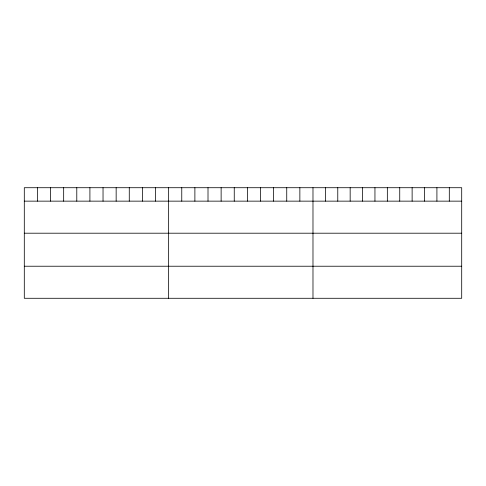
<?xml version="1.0" encoding="UTF-8"?>
<svg xmlns="http://www.w3.org/2000/svg" width="486" height="486" viewBox="0 0 486 486"><rect width="100%" height="100%" fill="white"/><g stroke="black" fill="none" stroke-linecap="round" stroke-linejoin="round"><path stroke-width="0.73" d="M461.7 201.143L461.7 298.283L24.3 298.283L24.3 187.718L461.7 187.718L461.7 201.143L24.3 201.143M24.3 233.201L461.7 233.201M24.3 266.225L461.7 266.225M449.307 187.718L449.307 201.143M436.914 187.718L436.914 201.143M424.521 187.718L424.521 201.143M412.128 187.718L412.128 201.143M399.735 187.718L399.735 201.143M387.342 187.718L387.342 201.143M374.949 187.718L374.949 201.143M362.556 187.718L362.556 201.143M350.163 187.718L350.163 201.143M337.77 187.718L337.77 201.143M325.377 187.718L325.377 201.143M312.984 187.718L312.984 298.283M299.862 187.718L299.862 201.143M286.74 187.718L286.74 201.143M273.618 187.718L273.618 201.143M260.496 187.718L260.496 201.143M247.374 187.718L247.374 201.143M234.252 187.718L234.252 201.143M221.13 187.718L221.13 201.143M208.008 187.718L208.008 201.143M194.886 187.718L194.886 201.143M181.764 187.718L181.764 201.143M168.642 187.718L168.642 298.283M155.52 187.718L155.52 201.143M142.398 187.718L142.398 201.143M129.276 187.718L129.276 201.143M116.154 187.718L116.154 201.143M103.032 187.718L103.032 201.143M89.91 187.718L89.91 201.143M76.788 187.718L76.788 201.143M63.666 187.718L63.666 201.143M50.544 187.718L50.544 201.143M37.422 187.718L37.422 201.143"/></g></svg>
